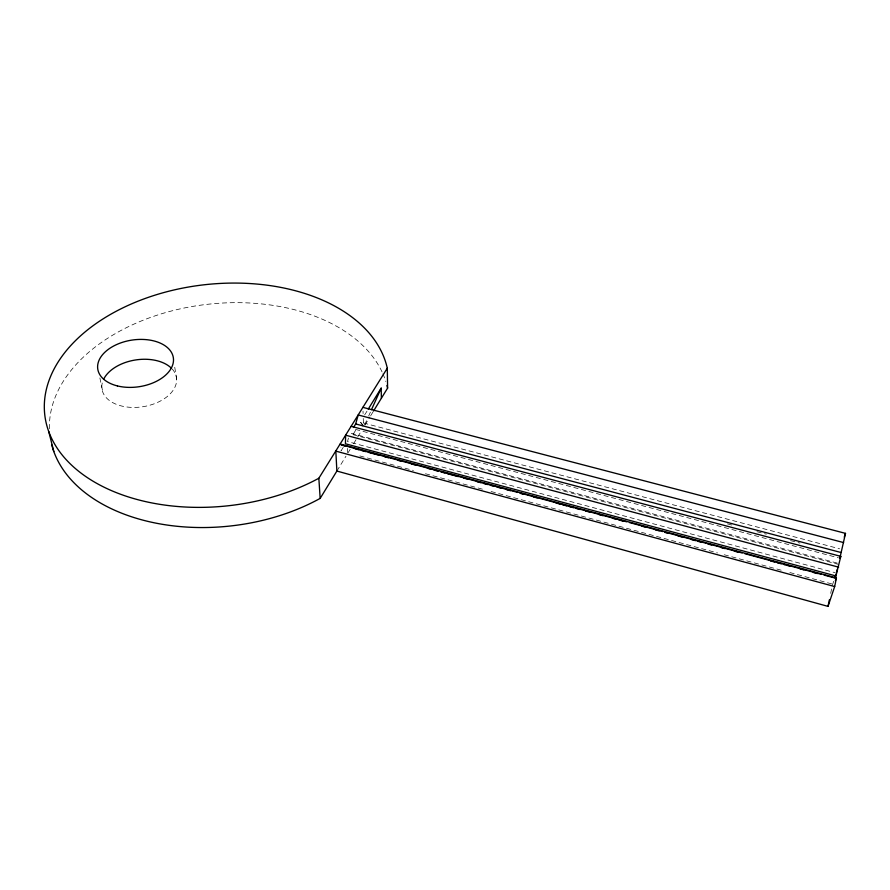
<?xml version="1.0" encoding="UTF-8"?>
<svg xmlns="http://www.w3.org/2000/svg" width="890" height="890" viewBox="0 0 890 890"><rect width="100%" height="100%" fill="white"/><g stroke="black" fill="none" stroke-linecap="round" stroke-linejoin="round"><path stroke-width="0.67" stroke-dasharray="4.45 3.34" d="M347.389 452.532L347.434 448.426M830.682 593.352L832.017 586.833M348.402 438.125L347.523 441.574L834.953 572.648M832.284 585.531L834.286 579.268M364.678 424.853L368.093 417.254M368.671 415.986L370.374 412.192M348.068 452.754L350.182 449.294M353.697 443.532L361.44 430.849M336.876 471.055L345.965 456.192M364.967 425.053L369.962 416.887M370.685 415.719L373.533 411.047M364.655 414.94L367.537 410.279M837.223 563.103L350.983 433.263L352.941 434.643L356.423 429.002M343.251 447.314L341.07 450.852L340.881 447.114M362.953 426.355L360.606 422.227L839.593 548.796M727.43 523.865L732.793 525.289M756.967 531.697L766.368 534.189M790.531 540.597L799.932 543.089M355.444 429.369L838.502 557.852M352.941 434.643L837.868 564.216M359.827 455.936L413.416 470.465M425.464 473.736L483.081 489.355M491.113 491.536L717.529 552.935M724.226 554.748L783.178 570.735M789.875 572.548L832.751 584.174M360.606 422.227L363.487 425.676M99.891 377.961L102.962 392.624M174.752 367.259L176.643 379.218M363.02 411.08L363.098 413.55M363.253 418.467L363.409 423.273M49.451 428.78A170.602 111.45 -6.7 0 1 193.43 306.282A170.602 111.45 -6.7 0 1 382.344 372.543M382.923 373.811A170.602 111.45 -6.7 0 1 385.837 381.554M172.159 368.972A37.692 23.663 -8.8 0 1 143.346 406.652A37.692 23.663 -8.8 0 1 103.196 380.23"/><path stroke-width="1.33" d="M835.343 578.389L840.816 556.372L351.138 426.321M51.765 444.955A170.602 111.45 -6.7 0 0 320.166 498.389L318.843 478.242L362.897 407.364L845.5 533.366L839.848 558.208L840.816 556.372M834.675 586.555L335.83 451.119L336.876 471.055L828.011 606.379L834.675 586.555L836.422 577.922L340.225 444.043M828.011 606.379L829.347 599.86M836.3 573.004L837.312 569.233M353.497 427.478L355.677 423.952L358.203 414.963L843.62 542.577M835.098 576.765L835.899 574.261M844.265 537.093L845.5 533.366M835.332 580.814L836.422 577.922M371.508 409.656L381.187 388.14L381.387 398.219L373.533 411.047M320.166 498.389L336.876 471.055M368.249 409.111L381.187 388.14M381.387 398.219L387.595 388.129L387.295 368.204A172.983 111.161 -6.5 0 0 164.906 292.254A172.983 111.161 -6.5 0 0 63.023 456.036A172.983 111.161 -6.5 0 0 318.843 478.242M362.897 407.364L387.295 368.204M355.677 423.952L841.006 552.501M838.636 567.164L345.62 435.188L345.431 443.776L835.844 575.93M340.759 444.633L438.77 471.077M441.451 471.811L517.98 492.459M520.661 493.182L626.727 521.818M629.408 522.541L662.972 531.597M665.664 532.32L705.937 543.189M708.618 543.912L742.182 552.979M744.874 553.702L785.147 564.572M787.828 565.295L821.392 574.35M824.084 575.085L834.82 577.977M341.604 445.111L345.632 446.202M355.01 448.738L359.026 449.817M361.707 450.54L365.734 451.63M368.416 452.354L379.129 455.246M384.491 456.692L388.518 457.783M397.897 460.308L401.924 461.398M411.302 463.935L415.319 465.014M427.389 468.274L431.405 469.364M434.086 470.087L438.114 471.166M440.795 471.889L444.811 472.979M447.492 473.703L458.216 476.595M463.579 478.041L467.595 479.132M476.973 481.657L481.001 482.747M483.682 483.47L487.698 484.561M490.379 485.284L494.406 486.363M497.087 487.086L501.103 488.176M506.466 489.622L510.482 490.713M519.871 493.238L523.887 494.328M533.277 496.854L537.293 497.944M556.061 503.006L560.077 504.096M562.758 504.819L566.785 505.909M569.455 506.632L573.483 507.712M576.164 508.435L580.18 509.525M585.542 510.971L589.569 512.05M598.948 514.587L602.964 515.677M612.353 518.202L616.37 519.293M619.051 520.016L623.078 521.106M641.835 526.168L645.862 527.247M655.24 529.784L659.268 530.874M664.619 532.32L668.646 533.399M678.024 535.936L682.052 537.026M691.43 539.551L695.446 540.642M698.127 541.365L702.154 542.444M707.517 543.901L711.533 544.98M720.922 547.517L724.938 548.596M734.317 551.133L738.344 552.223M770.506 560.9L774.534 561.99M777.215 562.714L781.231 563.793M783.912 564.516L790.609 566.329M799.999 568.866L804.015 569.945M813.404 572.481L817.421 573.572M48.694 431.383L53.8 451.53M386.961 385.492A170.602 111.45 -6.7 0 1 387.595 388.129M103.663 379.196A37.692 23.663 -8.8 0 1 134.946 360.061A37.692 23.663 -8.8 0 1 171.203 367.993M117.424 385.926A38.214 23.585 -8.5 0 0 173.494 359.282A38.214 23.585 -8.5 0 0 115.745 344.964A38.214 23.585 -8.5 0 0 117.424 385.926"/></g></svg>
